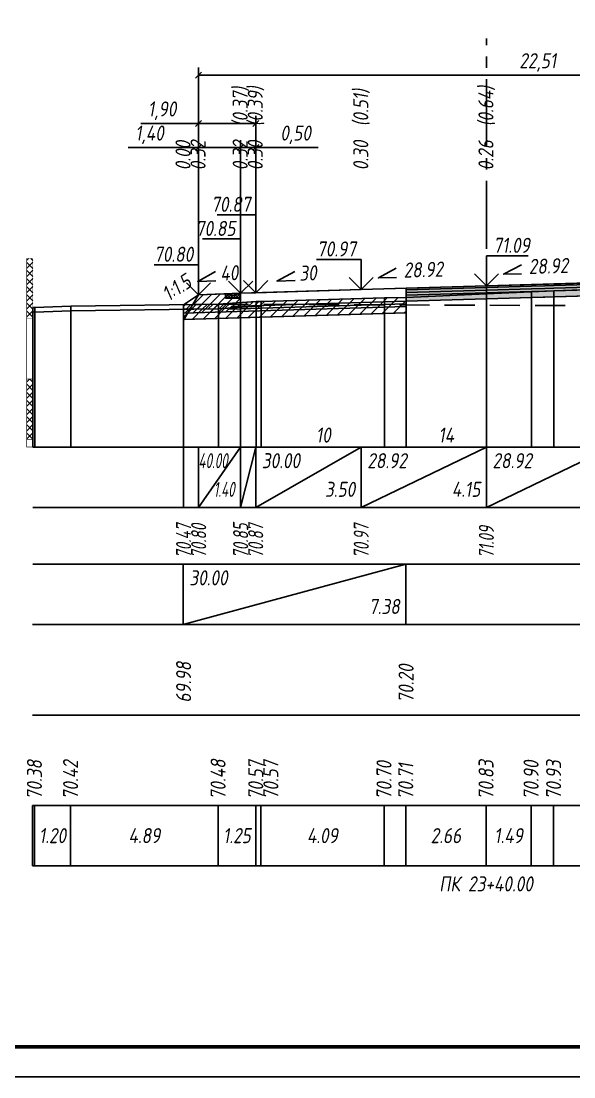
# Model space of a CAD drawing. Extents: x -717 to 1451, y -133302 to 233.
# Drawn here: x 78.1 to 169.7, y -36290.4 to -36115.4 of the extents above; entities that cross this region are included whole.
import ezdxf
from ezdxf.enums import TextEntityAlignment as Align

# ---------------------------------------------------------------- set-up
doc = ezdxf.new("R2010")
doc.units = 0
doc.linetypes.add('осевая2', pattern=[1.125, 0.75, -0.125, 0.125, -0.125])
doc.linetypes.add('штриховая', pattern=[0.75, 0.5, -0.25])
for name, color, linetype in [('Интерполированный поперечник', 2, 'Continuous'), ('Код_510', 7, 'Continuous'), ('Код_514', 1, 'Continuous'), ('Код_516', 1, 'Continuous'), ('Контур_0', 7, 'Continuous'), ('Контур_2521', 7, 'Continuous'), ('Контур_2564', 7, 'Continuous'), ('Контур_2660', 7, 'Continuous'), ('Контур_2665', 7, 'Continuous'), ('Контур_400', 7, 'Continuous'), ('Контур_508', 7, 'Continuous'), ('Контур_512', 7, 'Continuous'), ('Контур_513', 7, 'Continuous'), ('Контур_818', 7, 'Continuous'), ('Красный поперечник', 1, 'Continuous'), ('Линейка абсолютных высот', 7, 'Continuous'), ('Объём_2501', 7, 'Continuous'), ('Объём_2564', 7, 'Continuous'), ('Объём_2650', 7, 'Continuous'), ('Объём_2660', 7, 'Continuous'), ('Объём_2661', 7, 'Continuous'), ('Объём_2662', 7, 'Continuous'), ('Объём_2663', 7, 'Continuous'), ('Объём_2665', 7, 'Continuous'), ('Объём_2666', 7, 'Continuous'), ('Объём_2753', 7, 'Continuous'), ('Ось', 1, 'осевая2'), ('Откосы', 7, 'Continuous'), ('Отметки покрытия', 7, 'Continuous'), ('Подписи поперечников', 7, 'Continuous'), ('Рабочие отметки', 7, 'Continuous'), ('Рабочие отметки доп.', 7, 'Continuous'), ('Слои выравнивания', 7, 'Continuous'), ('Таблица', 7, 'Continuous'), ('Уклоны проезжей части', 7, 'Continuous'), ('Черный поперечник', 3, 'Continuous')]:
    doc.layers.add(name, color=color, linetype=linetype)
for name, color, linetype, true_color in [('Контур_2540', 2, 'Continuous', 0xffff00), ('Контур_2560', 2, 'Continuous', 0xffff00), ('Контур_2561', 7, 'Continuous', 0xff8040), ('Контур_2562', 3, 'Continuous', 0x00ff00), ('Контур_2563', 7, 'Continuous', 0xff8000), ('Контур_2570', 7, 'Continuous', 0x80ff00), ('Контур_2725', 7, 'Continuous', 0x323232), ('Контур_2736', 4, 'Continuous', 0x00ffff), ('Контур_2737', 4, 'Continuous', 0x00ffff), ('Контур_2738', 4, 'Continuous', 0x00ffff), ('Контур_2739', 4, 'Continuous', 0x00ffff), ('Контур_2741', 4, 'Continuous', 0x00ffff), ('Контур_2742', 4, 'Continuous', 0x00ffff), ('Контур_2743', 4, 'Continuous', 0x00ffff), ('Контур_2744', 7, 'Continuous', 0xa4ffff), ('Контур_2745', 7, 'Continuous', 0xa4ffff), ('Контур_2747', 4, 'Continuous', 0x00ffff), ('Контур_2748', 4, 'Continuous', 0x00ffff), ('Контур_2749', 4, 'Continuous', 0x00ffff), ('Контур_2750', 4, 'Continuous', 0x00ffff), ('Контур_2751', 4, 'Continuous', 0x00ffff), ('Контур_2752', 4, 'Continuous', 0x00ffff), ('Контур_2760', 7, 'Continuous', 0x323232), ('Контур_2761', 7, 'Continuous', 0x323232), ('Контур_2762', 7, 'Continuous', 0x323232), ('Контур_2763', 7, 'Continuous', 0x323232), ('Контур_402', 7, 'Continuous', 0xff6464), ('Контур_703', 4, 'Continuous', 0x00ffff), ('Контур_705', 4, 'Continuous', 0x00ffff), ('Контур_707', 4, 'Continuous', 0x00ffff), ('Контур_720', 131, 'Continuous', 0xaaffff), ('Объём_2500', 7, 'Continuous', 0xc0c0c0), ('Объём_2520', 7, 'Continuous', 0x80ffff), ('Объём_2540', 2, 'Continuous', 0xffff00), ('Объём_2560', 2, 'Continuous', 0xffff00), ('Объём_2561', 7, 'Continuous', 0xff8040), ('Объём_2562', 3, 'Continuous', 0x00ff00), ('Объём_2563', 7, 'Continuous', 0xff8000), ('Объём_2570', 7, 'Continuous', 0x80ff00), ('Объём_2600', 7, 'Continuous', 0x808000), ('Объём_2746', 2, 'Continuous', 0xffff00)]:
    doc.layers.add(name, color=color, linetype=linetype, true_color=true_color)
doc.styles.get("Standard").update_dxf_attribs({"font": 'txt', "height": 2.5})
doc.styles.add('М', font='romand.shx', dxfattribs={"width": 0.8, "oblique": 10, "height": 2.5})
doc.dimstyles.new('ISO-25', dxfattribs={"dimtxt": 2.5, "dimasz": 2.5, "dimexe": 1.25, "dimexo": 0.625, "dimtad": 1, "dimtxsty": 'Standard', "dimcen": 2.5, "dimadec": 0, "dimazin": 0, "dimtfac": 1, "dimtmove": 0, "dimatfit": 3, "dimfxl": 1, "dimarcsym": 0})
pattern_1 = [(45.0000013, (0, 0), (-0.67351924, 0.67351921), []), (135.0000003, (0, 0), (-0.673519222, -0.67351923), [])]

# ---------------------------------------------------------------- blocks, each defined once
blk = doc.blocks.new('_Oblique')
at = {"color": 0, "linetype": 'ByBlock', "lineweight": -2}
blk.add_line((-0.5, -0.5), (0.5, 0.5), dxfattribs=at)
blk = doc.blocks.new('*D842')
at = {"color": 0, "lineweight": -2, "transparency": 16777216}
for p, q in [((107.46, -36160.19), (107.46, -36135.08)), ((114.46, -36159.91), (114.46, -36135.08)), ((107.46, -36136.33), (95.81, -36136.33)), ((114.46, -36136.33), (107.46, -36136.33))]:
    blk.add_line(p, q, dxfattribs=at)
at = {"layer": 'Defpoints', "color": 0, "transparency": 16777216}
for p in [(114.46, -36136.33), (107.46, -36160.81), (114.46, -36160.53)]:
    blk.add_point(p, dxfattribs=at)
at = {"color": 0, "lineweight": -2, "transparency": 16777216, "rotation": 180}
blk.add_blockref('_Oblique', (107.46, -36136.33), dxfattribs=at)
at = {"color": 0, "lineweight": -2, "transparency": 16777216}
blk.add_blockref('_Oblique', (114.46, -36136.33), dxfattribs=at)
at = {"color": 0, "transparency": 16777216, "insert": (99.35, -36134.22), "char_height": 2.5, "width": 8.75, "attachment_point": 5, "style": 'М'}
blk.add_mtext('1,40', dxfattribs=at)
blk = doc.blocks.new('*D844')
at = {"color": 0, "lineweight": -2, "transparency": 16777216}
for p, q in [((114.46, -36159.91), (114.46, -36135.08)), ((116.96, -36159.83), (116.96, -36135.08)), ((114.46, -36136.33), (116.96, -36136.33)), ((116.96, -36136.33), (127.34, -36136.33))]:
    blk.add_line(p, q, dxfattribs=at)
at = {"layer": 'Defpoints', "color": 0, "transparency": 16777216}
for p in [(116.96, -36136.33), (114.46, -36160.53), (116.96, -36160.46)]:
    blk.add_point(p, dxfattribs=at)
at = {"color": 0, "lineweight": -2, "transparency": 16777216, "rotation": 180}
blk.add_blockref('_Oblique', (114.46, -36136.33), dxfattribs=at)
at = {"color": 0, "lineweight": -2, "transparency": 16777216}
blk.add_blockref('_Oblique', (116.96, -36136.33), dxfattribs=at)
at = {"color": 0, "transparency": 16777216, "insert": (123.58, -36134.22), "char_height": 2.5, "width": 9.1667, "attachment_point": 5, "style": 'М'}
blk.add_mtext('0,50', dxfattribs=at)
blk = doc.blocks.new('*D847')
at = {"color": 0, "lineweight": -2, "transparency": 16777216}
for p, q in [((107.46, -36160.19), (107.46, -36131.08)), ((116.96, -36159.83), (116.96, -36131.08)), ((107.46, -36132.33), (97.91, -36132.33)), ((116.96, -36132.33), (107.46, -36132.33))]:
    blk.add_line(p, q, dxfattribs=at)
at = {"layer": 'Defpoints', "color": 0, "transparency": 16777216}
for p in [(116.96, -36132.33), (107.46, -36160.81), (116.96, -36160.46)]:
    blk.add_point(p, dxfattribs=at)
at = {"color": 0, "lineweight": -2, "transparency": 16777216, "rotation": 180}
blk.add_blockref('_Oblique', (107.46, -36132.33), dxfattribs=at)
at = {"color": 0, "lineweight": -2, "transparency": 16777216}
blk.add_blockref('_Oblique', (116.96, -36132.33), dxfattribs=at)
at = {"color": 0, "transparency": 16777216, "insert": (101.45, -36130.22), "char_height": 2.5, "width": 8.75, "attachment_point": 5, "style": 'М'}
blk.add_mtext('1,90', dxfattribs=at)
blk = doc.blocks.new('*D848')
at = {"color": 0, "lineweight": -2, "transparency": 16777216}
for p, q in [((107.46, -36160.19), (107.46, -36123.08)), ((220.01, -36156.78), (220.01, -36123.08)), ((107.46, -36124.33), (220.01, -36124.33))]:
    blk.add_line(p, q, dxfattribs=at)
at = {"layer": 'Defpoints', "color": 0, "transparency": 16777216}
for p in [(220.01, -36124.33), (220.01, -36157.41), (107.46, -36160.81)]:
    blk.add_point(p, dxfattribs=at)
at = {"color": 0, "lineweight": -2, "transparency": 16777216, "rotation": 180}
blk.add_blockref('_Oblique', (107.46, -36124.33), dxfattribs=at)
at = {"color": 0, "lineweight": -2, "transparency": 16777216}
blk.add_blockref('_Oblique', (220.01, -36124.33), dxfattribs=at)
at = {"color": 0, "transparency": 16777216, "insert": (163.73, -36122.22), "char_height": 2.5, "width": 11.6667, "attachment_point": 5, "style": 'М'}
blk.add_mtext('22,51', dxfattribs=at)

msp = doc.modelspace()

# ---------------------------------------------------------------- hatches: boundary and pattern name
h = msp.add_hatch()
h.set_pattern_fill('ANSI37', color=256, scale=0.1)
h.set_pattern_definition([(45, (113.20963, -36160.79194), (-0.22451, 0.22451), []), (135, (113.20963, -36160.79194), (-0.22451, -0.22451), [])])
h.paths.add_polyline_path([(111.96, -36160.568), (111.96, -36161.295), (114.46, -36161.295), (114.46, -36160.467), (113.202, -36160.792)])
at = {"layer": 'Линейка абсолютных высот'}
h = msp.add_hatch(dxfattribs=at)
h.set_pattern_fill('ANSI37', scale=0.3, style=0)
h.set_pattern_definition(pattern_1)
h.paths.add_polyline_path([(80, -36164.726), (80, -36154.726), (79, -36154.726), (79, -36164.726)])
h = msp.add_hatch(dxfattribs=at)
h.set_pattern_fill('ANSI37', scale=0.3, style=0)
h.set_pattern_definition(pattern_1)
h.paths.add_polyline_path([(80, -36184.726), (80, -36174.726), (79, -36174.726), (79, -36184.726)])
at = {"layer": 'Объём_2563'}
h = msp.add_hatch(dxfattribs=at)
h.set_pattern_fill('ANSI31', color=256, scale=0.3)
h.paths.add_polyline_path([(107.46, -36160.748), (111.96, -36160.568), (111.96, -36161.295), (114.46, -36161.295), (114.46, -36162.618), (112.96, -36162.663), (112.032, -36163.591), (105, -36163.802), (105, -36162.388)])
at = {"layer": 'Объём_2570'}
h = msp.add_hatch(dxfattribs=at)
h.set_pattern_fill('ANSI31', color=256, scale=0.2)
h.paths.add_polyline_path([(117.856, -36162.61), (117.025, -36162.618), (110.779, -36163.061), (105, -36163.138), (105, -36162.388), (110.779, -36162.311), (117.025, -36161.868), (117.856, -36161.86)])
at = {"layer": 'Объём_2600'}
h = msp.add_hatch(dxfattribs=at)
h.set_pattern_fill('ANSI31', color=6, scale=0.4)
h.paths.add_polyline_path([(138.29, -36161.237), (141.894, -36161.169), (141.894, -36163.717), (105, -36164.824), (105, -36163.138), (110.779, -36163.061), (117.025, -36162.618), (117.856, -36162.61), (117.856, -36161.86)])
at = {"layer": 'Слои выравнивания'}
for color, points in [(2, [(155.21, -36159.268), (162.677, -36159.052), (164.885, -36158.988), (166.412, -36158.944), (175.96, -36158.668), (187.667, -36158.317), (191.412, -36158.204), (191.412, -36158.454), (187.667, -36158.567), (175.96, -36158.918), (166.412, -36159.194), (164.885, -36159.238), (162.677, -36159.302), (155.21, -36159.518)]), (2, [(141.894, -36159.653), (155.21, -36159.268), (155.21, -36159.518), (141.894, -36159.903)]), (3, [(141.894, -36159.903), (155.21, -36159.518), (155.21, -36159.968), (141.894, -36160.353)]), (4, [(141.894, -36160.353), (155.21, -36159.968), (155.21, -36160.418), (141.894, -36160.803)]), (3, [(155.21, -36159.518), (162.677, -36159.302), (164.885, -36159.238), (166.412, -36159.194), (175.96, -36158.918), (187.667, -36158.567), (191.412, -36158.454), (191.412, -36158.904), (187.667, -36159.017), (175.96, -36159.368), (166.412, -36159.644), (164.885, -36159.688), (162.677, -36159.752), (155.21, -36159.968)]), (4, [(155.21, -36159.968), (162.677, -36159.752), (164.885, -36159.688), (166.412, -36159.644), (175.96, -36159.368), (187.667, -36159.017), (191.412, -36158.904), (191.412, -36159.354), (187.667, -36159.467), (175.96, -36159.818), (166.412, -36160.094), (164.885, -36160.138), (162.677, -36160.202), (155.21, -36160.418)]), (5, [(155.21, -36160.418), (162.677, -36160.202), (164.885, -36160.138), (166.412, -36160.094), (175.96, -36159.818), (187.667, -36159.467), (191.412, -36159.354), (191.412, -36160.354), (187.667, -36160.467), (175.96, -36160.818), (166.412, -36161.094), (164.885, -36161.138), (162.677, -36161.202), (155.21, -36161.418)]), (5, [(141.894, -36160.803), (155.21, -36160.418), (155.21, -36161.418), (141.894, -36161.803)])]:
    msp.add_hatch(color=color, dxfattribs=at).paths.add_polyline_path(points)

# ---------------------------------------------------------------- linework, layer by layer
at = {"flags": 128}
msp.add_lwpolyline([(-30.054, -36290.421), (389.946, -36290.421), (389.946, -35993.421), (-30.054, -35993.421)], close=True, dxfattribs=at)
at = {"const_width": 0.6, "flags": 128}
msp.add_lwpolyline([(-10.054, -36285.421), (384.946, -36285.421), (384.946, -35998.421), (-10.054, -35998.421)], close=True, dxfattribs=at)
msp.add_lwpolyline([(111.96, -36160.568), (111.96, -36161.295), (114.46, -36161.295), (114.46, -36160.467), (113.202, -36160.792), (111.96, -36160.568)])
at = {"layer": 'Интерполированный поперечник', "linetype": 'штриховая', "ltscale": 10, "flags": 128}
msp.add_lwpolyline([(110.779, -36162.311), (218.372, -36162.706)], dxfattribs=at)
at = {"layer": 'Код_510'}
for p, q in [((79.946, -36255.421), (79.946, -36245.421)), ((80.272, -36255.421), (80.272, -36245.421)), ((86.263, -36255.421), (86.263, -36245.421)), ((110.724, -36255.421), (110.724, -36245.421)), ((116.97, -36255.421), (116.97, -36245.421)), ((117.802, -36255.421), (117.802, -36245.421)), ((138.236, -36255.421), (138.236, -36245.421)), ((141.839, -36255.421), (141.839, -36245.421)), ((155.155, -36255.421), (155.155, -36245.421)), ((162.622, -36255.421), (162.622, -36245.421)), ((166.358, -36255.421), (166.358, -36245.421))]:
    msp.add_line(p, q, dxfattribs=at)
at = {"layer": 'Код_514'}
for p, q in [((105, -36196), (105, -36186)), ((107.46, -36196), (107.46, -36186)), ((107.46, -36196), (114.46, -36186)), ((114.46, -36196), (114.46, -36186)), ((114.46, -36196), (116.96, -36186)), ((116.96, -36196), (116.96, -36186)), ((116.96, -36196), (134.46, -36186)), ((134.46, -36196), (134.46, -36186)), ((134.46, -36196), (155.21, -36186)), ((155.21, -36196), (155.21, -36186)), ((155.21, -36196), (175.96, -36186))]:
    msp.add_line(p, q, dxfattribs=at)
at = {"layer": 'Код_516'}
for p, q in [((104.946, -36215.421), (104.946, -36205.421)), ((104.946, -36215.421), (141.839, -36205.421)), ((141.839, -36215.421), (141.839, -36205.421))]:
    msp.add_line(p, q, dxfattribs=at)
at = {"layer": 'Контур_0', "flags": 128}
for points in [[(114.46, -36160.468), (134.46, -36159.868), (141.894, -36159.653), (141.894, -36161.803), (134.46, -36162.018), (114.46, -36162.618), (114.46, -36160.468), (114.46, -36160.468)], [(107.46, -36160.748), (105, -36162.388), (105, -36162.388), (105, -36162.388), (105, -36162.388), (105, -36162.388), (105, -36162.388), (105, -36162.388), (105, -36162.388), (105, -36162.388), (105, -36162.388), (105, -36162.388), (105, -36162.388), (105, -36162.388), (105, -36162.388), (105, -36165.067)], [(107.46, -36160.748), (105, -36162.388), (105, -36162.388), (105, -36162.388), (105, -36162.388), (105, -36162.388), (105, -36162.388), (105, -36162.388), (105, -36162.388), (105, -36162.388), (105, -36162.388), (105, -36162.388), (105, -36162.388), (105, -36162.388), (105, -36162.388), (105, -36165.067), (105, -36165.067), (105, -36162.388), (105, -36162.388), (105, -36162.388), (105, -36162.388), (105, -36162.388), (105, -36162.388), (105, -36162.388), (105, -36162.388), (105, -36162.388), (105, -36162.388), (105, -36162.388), (105, -36162.388), (105, -36162.388)], [(112.96, -36162.663), (134.46, -36162.018), (141.894, -36161.803), (141.894, -36162.703), (134.46, -36162.918), (112.032, -36163.591), (112.96, -36162.663), (112.96, -36162.663)], [(105, -36163.802), (112.032, -36163.591), (112.96, -36162.663), (114.46, -36162.618)]]:
    msp.add_lwpolyline(points, dxfattribs=at)
at = {"layer": 'Контур_2521', "color": 250, "flags": 128}
msp.add_lwpolyline([(112.496, -36163.127), (134.46, -36162.468), (141.894, -36162.253)], dxfattribs=at)
at = {"layer": 'Контур_2540', "flags": 128}
msp.add_lwpolyline([(112.032, -36163.591), (134.46, -36162.918), (141.894, -36162.703), (141.894, -36163.717), (105, -36164.824), (105, -36163.802), (112.032, -36163.591), (112.032, -36163.591)], dxfattribs=at)
at = {"layer": 'Контур_2560', "flags": 128}
msp.add_lwpolyline([(107.46, -36160.748), (107.46, -36160.748), (107.46, -36160.748), (114.46, -36160.468)], dxfattribs=at)
at = {"layer": 'Контур_2561', "flags": 128}
msp.add_lwpolyline([(114.46, -36160.468), (114.46, -36160.468), (107.46, -36160.748), (107.46, -36160.748), (114.46, -36160.468)], dxfattribs=at)
at = {"layer": 'Контур_2562', "flags": 128}
msp.add_lwpolyline([(107.46, -36160.748), (107.46, -36160.748), (107.46, -36160.748), (107.46, -36160.748), (107.46, -36160.748)], dxfattribs=at)
at = {"layer": 'Контур_2563', "flags": 128}
msp.add_lwpolyline([(107.46, -36160.748), (114.46, -36160.468), (114.46, -36162.618), (112.96, -36162.663), (112.032, -36163.591), (105, -36163.802), (105, -36162.388), (107.46, -36160.748), (107.46, -36160.748)], dxfattribs=at)
at = {"layer": 'Контур_2564', "flags": 128}
msp.add_lwpolyline([(107.46, -36160.748), (114.46, -36160.468)], dxfattribs=at)
at = {"layer": 'Контур_2570', "flags": 128}
msp.add_lwpolyline([(80, -36163.591), (80.326, -36163.596), (86.317, -36163.384), (110.779, -36163.061), (110.779, -36163.061), (117.025, -36162.618), (117.856, -36162.61), (117.856, -36161.86), (138.29, -36161.237), (141.894, -36161.169), (155.21, -36160.57), (162.677, -36160.235), (166.412, -36160.071), (187.667, -36159.336)], dxfattribs=at)
at = {"layer": 'Контур_2660', "flags": 128}
msp.add_lwpolyline([(105, -36164.824), (141.894, -36163.717)], dxfattribs=at)
at = {"layer": 'Контур_2665', "flags": 128}
msp.add_lwpolyline([(107.46, -36160.748), (107.46, -36160.748)], dxfattribs=at)
at = {"layer": 'Контур_2725', "flags": 128}
msp.add_lwpolyline([(141.894, -36161.803), (155.21, -36161.418), (162.677, -36161.202), (164.885, -36161.138), (166.412, -36161.094), (175.96, -36160.818), (187.667, -36160.467), (191.412, -36160.354)], dxfattribs=at)
at = {"layer": 'Контур_2736', "flags": 128}
msp.add_lwpolyline([(107.46, -36160.748), (105, -36162.388)], dxfattribs=at)
at = {"layer": 'Контур_2737', "flags": 128}
msp.add_lwpolyline([(105, -36162.388), (105, -36162.388)], dxfattribs=at)
at = {"layer": 'Контур_2738', "flags": 128}
msp.add_lwpolyline([(105, -36162.388), (105, -36162.388)], dxfattribs=at)
at = {"layer": 'Контур_2739', "flags": 128}
msp.add_lwpolyline([(105, -36162.388), (105, -36162.388)], dxfattribs=at)
at = {"layer": 'Контур_2741', "flags": 128}
msp.add_lwpolyline([(105, -36162.388), (105, -36162.388)], dxfattribs=at)
at = {"layer": 'Контур_2742', "flags": 128}
msp.add_lwpolyline([(105, -36162.388), (105, -36162.388)], dxfattribs=at)
at = {"layer": 'Контур_2743', "flags": 128}
msp.add_lwpolyline([(105, -36162.388), (105, -36162.388)], dxfattribs=at)
at = {"layer": 'Контур_2744', "flags": 128}
msp.add_lwpolyline([(105, -36162.388), (105, -36162.388)], dxfattribs=at)
msp.add_lwpolyline([(105, -36162.388), (105, -36162.388)], dxfattribs=at)
msp.add_lwpolyline([(105, -36162.388), (105, -36162.388)], dxfattribs=at)
msp.add_lwpolyline([(105, -36162.388), (105, -36162.388)], dxfattribs=at)
msp.add_lwpolyline([(105, -36162.388), (105, -36162.388)], dxfattribs=at)
msp.add_lwpolyline([(105, -36162.388), (105, -36162.388)], dxfattribs=at)
at = {"layer": 'Контур_2745', "flags": 128}
msp.add_lwpolyline([(105, -36162.388), (105, -36162.388)], dxfattribs=at)
msp.add_lwpolyline([(105, -36162.388), (105, -36162.388)], dxfattribs=at)
msp.add_lwpolyline([(105, -36162.388), (105, -36162.388)], dxfattribs=at)
msp.add_lwpolyline([(105, -36162.388), (105, -36162.388)], dxfattribs=at)
msp.add_lwpolyline([(105, -36162.388), (105, -36162.388)], dxfattribs=at)
msp.add_lwpolyline([(105, -36162.388), (105, -36162.388)], dxfattribs=at)
at = {"layer": 'Контур_2747', "flags": 128}
msp.add_lwpolyline([(105, -36162.388), (105, -36162.388)], dxfattribs=at)
at = {"layer": 'Контур_2748', "flags": 128}
msp.add_lwpolyline([(105, -36162.388), (105, -36162.388)], dxfattribs=at)
at = {"layer": 'Контур_2749', "flags": 128}
msp.add_lwpolyline([(105, -36162.388), (105, -36162.388)], dxfattribs=at)
at = {"layer": 'Контур_2750', "flags": 128}
msp.add_lwpolyline([(105, -36162.388), (105, -36162.388)], dxfattribs=at)
at = {"layer": 'Контур_2751', "flags": 128}
msp.add_lwpolyline([(105, -36162.388), (105, -36162.388)], dxfattribs=at)
at = {"layer": 'Контур_2752', "flags": 128}
msp.add_lwpolyline([(105, -36162.388), (105, -36162.388)], dxfattribs=at)
at = {"layer": 'Контур_2760', "flags": 128}
msp.add_lwpolyline([(141.894, -36159.653), (155.21, -36159.268), (162.677, -36159.052), (164.885, -36158.988), (166.412, -36158.944), (175.96, -36158.668), (187.667, -36158.317), (191.412, -36158.204)], dxfattribs=at)
at = {"layer": 'Контур_2761', "flags": 128}
msp.add_lwpolyline([(141.894, -36159.903), (155.21, -36159.518), (162.677, -36159.302), (164.885, -36159.238), (166.412, -36159.194), (175.96, -36158.918), (187.667, -36158.567), (191.412, -36158.454)], dxfattribs=at)
at = {"layer": 'Контур_2762', "flags": 128}
msp.add_lwpolyline([(141.894, -36160.353), (155.21, -36159.968), (162.677, -36159.752), (164.885, -36159.688), (166.412, -36159.644), (175.96, -36159.368), (187.667, -36159.017), (191.412, -36158.904)], dxfattribs=at)
at = {"layer": 'Контур_2763', "flags": 128}
msp.add_lwpolyline([(141.894, -36160.803), (155.21, -36160.418), (162.677, -36160.202), (164.885, -36160.138), (166.412, -36160.094), (175.96, -36159.818), (187.667, -36159.467), (191.412, -36159.354)], dxfattribs=at)
at = {"layer": 'Контур_400', "flags": 128}
for points in [[(155.21, -36159.268), (175.96, -36158.668), (193.46, -36158.143), (193.46, -36158.143), (193.46, -36158.143), (193.46, -36158.143), (210.573, -36157.629), (210.573, -36157.629), (213.073, -36157.554)], [(114.46, -36160.468), (116.96, -36160.393), (116.96, -36160.393), (116.96, -36160.393), (116.96, -36160.393), (116.96, -36160.393), (116.96, -36160.393), (134.46, -36159.868), (155.21, -36159.268)]]:
    msp.add_lwpolyline(points, dxfattribs=at)
at = {"layer": 'Контур_402', "flags": 128}
msp.add_lwpolyline([(105, -36164.824), (141.894, -36163.717), (141.894, -36161.803), (155.21, -36161.418), (175.96, -36160.818), (191.412, -36160.354), (191.412, -36164.404), (232.441, -36165.635)], dxfattribs=at)
at = {"layer": 'Контур_508', "flags": 128}
msp.add_lwpolyline([(105, -36164.824), (141.894, -36163.717), (141.894, -36161.803), (155.21, -36161.418), (175.96, -36160.818), (191.412, -36160.354), (191.412, -36164.404), (232.441, -36165.635), (232.989, -36166), (234.989, -36166), (239.179, -36163.207)], dxfattribs=at)
at = {"layer": 'Контур_512', "flags": 128}
msp.add_lwpolyline([(105, -36164.824), (141.894, -36163.717)], dxfattribs=at)
at = {"layer": 'Контур_513', "flags": 128}
msp.add_lwpolyline([(105, -36164.824), (141.894, -36163.717), (141.894, -36161.803), (155.21, -36161.418), (175.96, -36160.818), (191.412, -36160.354), (191.412, -36164.404), (232.441, -36165.635), (232.989, -36166), (234.989, -36166), (239.179, -36163.207)], dxfattribs=at)
at = {"layer": 'Контур_703', "flags": 128}
for points in [[(107.46, -36160.748), (105, -36162.388)], [(105, -36162.388), (105, -36165.067)]]:
    msp.add_lwpolyline(points, dxfattribs=at)
at = {"layer": 'Контур_705', "flags": 128}
msp.add_lwpolyline([(105, -36162.388), (105, -36162.388)], dxfattribs=at)
at = {"layer": 'Контур_707', "flags": 128}
msp.add_lwpolyline([(105, -36165.067), (105, -36162.388)], dxfattribs=at)
at = {"layer": 'Контур_720', "flags": 128}
msp.add_lwpolyline([(105, -36165.067), (105, -36165.067)], dxfattribs=at)
at = {"layer": 'Контур_818', "flags": 128}
msp.add_lwpolyline([(105, -36163.138), (110.779, -36163.061), (110.779, -36163.061), (117.025, -36162.618), (117.856, -36162.61), (117.856, -36161.86), (138.29, -36161.237), (141.894, -36161.169), (155.21, -36160.57), (162.677, -36160.235), (166.412, -36160.071), (187.667, -36159.336), (191.412, -36159.204), (206.583, -36159.78), (209.627, -36159.904), (209.627, -36160.654), (210.853, -36161.082), (218.372, -36163.456), (218.372, -36163.456), (223.143, -36163.403), (239.179, -36163.957)], dxfattribs=at)
at = {"layer": 'Красный поперечник'}
for p, q in [((116.96, -36160.393), (134.46, -36159.868)), ((134.46, -36159.868), (155.21, -36159.268)), ((155.21, -36159.268), (175.96, -36158.668)), ((105, -36162.388), (107.46, -36160.748)), ((107.46, -36160.748), (114.46, -36160.468)), ((114.46, -36160.468), (116.96, -36160.393)), ((105, -36164.824), (105, -36186)), ((141.894, -36163.717), (141.894, -36186))]:
    msp.add_line(p, q, dxfattribs=at)
at = {"layer": 'Линейка абсолютных высот', "color": 7, "const_width": 0.1, "flags": 128}
for points in [[(80, -36164.726), (80, -36154.726), (79, -36154.726), (79, -36164.726), (80, -36164.726)], [(80, -36174.726), (80, -36164.726), (79, -36164.726), (79, -36174.726), (80, -36174.726)], [(80, -36184.726), (80, -36174.726), (79, -36174.726), (79, -36184.726), (80, -36184.726)], [(80, -36186), (80, -36184.726), (79, -36184.726), (79, -36186), (80, -36186)]]:
    msp.add_lwpolyline(points, dxfattribs=at)
at = {"layer": 'Объём_2500', "flags": 128}
msp.add_lwpolyline([(114.46, -36160.468), (134.46, -36159.868), (141.894, -36159.653), (141.894, -36161.803), (134.46, -36162.018), (114.46, -36162.618), (114.46, -36160.468), (114.46, -36160.468)], dxfattribs=at)
at = {"layer": 'Объём_2501', "flags": 128}
for points in [[(155.21, -36159.268), (175.96, -36158.668), (193.46, -36158.143), (193.46, -36158.143), (193.46, -36158.143), (193.46, -36158.143), (210.573, -36157.629), (210.573, -36157.629), (213.073, -36157.554)], [(114.46, -36160.468), (116.96, -36160.393), (116.96, -36160.393), (116.96, -36160.393), (116.96, -36160.393), (116.96, -36160.393), (116.96, -36160.393), (134.46, -36159.868), (155.21, -36159.268)]]:
    msp.add_lwpolyline(points, dxfattribs=at)
at = {"layer": 'Объём_2520', "color": 250, "flags": 128}
msp.add_lwpolyline([(112.96, -36162.663), (134.46, -36162.018), (141.894, -36161.803), (141.894, -36162.703), (134.46, -36162.918), (112.032, -36163.591), (112.96, -36162.663), (112.96, -36162.663)], dxfattribs=at)
at = {"layer": 'Объём_2540', "flags": 128}
msp.add_lwpolyline([(112.032, -36163.591), (134.46, -36162.918), (141.894, -36162.703), (141.894, -36163.717), (105, -36164.824), (105, -36163.802), (112.032, -36163.591), (112.032, -36163.591)], dxfattribs=at)
at = {"layer": 'Объём_2560', "flags": 128}
msp.add_lwpolyline([(107.46, -36160.748), (107.46, -36160.748), (107.46, -36160.748), (114.46, -36160.468)], dxfattribs=at)
at = {"layer": 'Объём_2561', "flags": 128}
msp.add_lwpolyline([(114.46, -36160.468), (114.46, -36160.468), (107.46, -36160.748), (107.46, -36160.748), (114.46, -36160.468)], dxfattribs=at)
at = {"layer": 'Объём_2562', "flags": 128}
msp.add_lwpolyline([(107.46, -36160.748), (107.46, -36160.748), (107.46, -36160.748), (107.46, -36160.748), (107.46, -36160.748)], dxfattribs=at)
at = {"layer": 'Объём_2563', "color": 250, "flags": 128}
msp.add_lwpolyline([(107.46, -36160.748), (111.96, -36160.568), (111.96, -36161.295), (114.46, -36161.295), (114.46, -36162.618), (112.96, -36162.663), (112.032, -36163.591), (105, -36163.802), (105, -36162.388), (107.46, -36160.748), (107.46, -36160.748)], dxfattribs=at)
at = {"layer": 'Объём_2564', "flags": 128}
msp.add_lwpolyline([(107.46, -36160.748), (114.46, -36160.468)], dxfattribs=at)
at = {"layer": 'Объём_2570', "flags": 128}
msp.add_lwpolyline([(117.856, -36162.61), (117.025, -36162.618), (110.779, -36163.061), (105, -36163.138), (105, -36162.388), (110.779, -36162.311), (117.025, -36161.868), (117.856, -36161.86), (117.856, -36162.61), (117.856, -36162.61)], dxfattribs=at)
at = {"layer": 'Объём_2650', "color": 6, "flags": 128}
msp.add_lwpolyline([(138.29, -36161.237), (141.894, -36161.169), (141.894, -36163.717), (105, -36164.824), (105, -36163.138), (110.779, -36163.061), (117.025, -36162.618), (117.856, -36162.61), (117.856, -36161.86), (138.29, -36161.237), (138.29, -36161.237)], dxfattribs=at)
at = {"layer": 'Объём_2660', "flags": 128}
msp.add_lwpolyline([(105, -36164.824), (141.894, -36163.717)], dxfattribs=at)
at = {"layer": 'Объём_2661', "flags": 128}
msp.add_lwpolyline([(107.46, -36160.748), (105, -36162.388), (105, -36164.939)], dxfattribs=at)
at = {"layer": 'Объём_2662', "flags": 128}
msp.add_lwpolyline([(105, -36164.939), (105, -36162.388)], dxfattribs=at)
at = {"layer": 'Объём_2663', "flags": 128}
msp.add_lwpolyline([(105, -36164.939), (105, -36165.067), (105, -36164.939)], dxfattribs=at)
at = {"layer": 'Объём_2665', "flags": 128}
msp.add_lwpolyline([(107.46, -36160.748), (107.46, -36160.748)], dxfattribs=at)
at = {"layer": 'Объём_2666', "flags": 128}
msp.add_lwpolyline([(107.46, -36160.748), (105, -36164.939)], dxfattribs=at)
at = {"layer": 'Объём_2746', "flags": 128}
msp.add_lwpolyline([(141.894, -36163.717), (105, -36164.824), (105, -36163.138), (110.779, -36163.061), (117.025, -36162.618), (117.856, -36162.61), (117.856, -36161.86), (138.29, -36161.237), (141.894, -36161.169), (141.894, -36163.717), (141.894, -36163.717)], dxfattribs=at)
at = {"layer": 'Объём_2753', "flags": 128}
msp.add_lwpolyline([(141.894, -36159.653), (141.894, -36159.653)], dxfattribs=at)
at = {"layer": 'Ось', "ltscale": 15}
msp.add_line((155.21, -36169.971), (155.21, -36118.239), dxfattribs=at)
at = {"layer": 'Откосы', "color": 1, "flags": 128}
for points in [[(140.297, -36157.853), (137.298, -36157.939), (140.253, -36156.353)], [(161.047, -36157.253), (158.048, -36157.339), (161.003, -36155.753)], [(110.346, -36158.402), (107.348, -36158.521), (110.286, -36156.903)], [(123.474, -36158.387), (120.476, -36158.477), (123.429, -36156.888)]]:
    msp.add_lwpolyline(points, dxfattribs=at)
at = {"layer": 'Отметки покрытия', "color": 1}
for p, q in [((116.96, -36147.468), (110.56, -36147.468)), ((116.96, -36160.393), (116.96, -36147.468)), ((114.46, -36151.468), (108.11, -36151.468)), ((114.46, -36160.468), (114.46, -36151.468)), ((155.21, -36159.268), (155.21, -36154.268)), ((155.21, -36154.268), (162.11, -36154.268)), ((107.46, -36155.748), (100.11, -36155.748)), ((107.46, -36160.748), (107.46, -36155.748)), ((134.46, -36154.868), (127.06, -36154.868)), ((134.46, -36159.868), (134.46, -36154.868)), ((134.46, -36159.868), (132.46, -36157.868)), ((134.46, -36159.868), (136.46, -36157.868)), ((155.21, -36159.268), (153.21, -36157.268)), ((155.21, -36159.268), (157.21, -36157.268)), ((107.46, -36160.748), (105.46, -36158.748)), ((107.46, -36160.748), (109.46, -36158.748)), ((114.46, -36160.468), (112.46, -36158.468)), ((114.46, -36160.468), (116.46, -36158.468)), ((116.96, -36160.393), (114.96, -36158.393)), ((116.96, -36160.393), (118.96, -36158.393))]:
    msp.add_line(p, q, dxfattribs=at)
at = {"layer": 'Слои выравнивания'}
for p, q in [((141.894, -36159.653), (141.894, -36186)), ((155.21, -36159.268), (155.21, -36186)), ((114.46, -36160.468), (114.46, -36186))]:
    msp.add_line(p, q, dxfattribs=at)
at = {"layer": 'Слои выравнивания', "color": 2, "flags": 128}
for points in [[(155.21, -36159.268), (162.677, -36159.052), (164.885, -36158.988), (166.412, -36158.944), (175.96, -36158.668), (187.667, -36158.317), (191.412, -36158.204), (191.412, -36158.454), (187.667, -36158.567), (175.96, -36158.918), (166.412, -36159.194), (164.885, -36159.238), (162.677, -36159.302), (155.21, -36159.518)], [(141.894, -36159.653), (155.21, -36159.268), (155.21, -36159.518), (141.894, -36159.903)]]:
    msp.add_lwpolyline(points, close=True, dxfattribs=at)
at = {"layer": 'Слои выравнивания', "color": 3, "flags": 128}
for points in [[(141.894, -36159.903), (155.21, -36159.518), (155.21, -36159.968), (141.894, -36160.353)], [(155.21, -36159.518), (162.677, -36159.302), (164.885, -36159.238), (166.412, -36159.194), (175.96, -36158.918), (187.667, -36158.567), (191.412, -36158.454), (191.412, -36158.904), (187.667, -36159.017), (175.96, -36159.368), (166.412, -36159.644), (164.885, -36159.688), (162.677, -36159.752), (155.21, -36159.968)]]:
    msp.add_lwpolyline(points, close=True, dxfattribs=at)
at = {"layer": 'Слои выравнивания', "color": 4, "flags": 128}
for points in [[(141.894, -36160.353), (155.21, -36159.968), (155.21, -36160.418), (141.894, -36160.803)], [(155.21, -36159.968), (162.677, -36159.752), (164.885, -36159.688), (166.412, -36159.644), (175.96, -36159.368), (187.667, -36159.017), (191.412, -36158.904), (191.412, -36159.354), (187.667, -36159.467), (175.96, -36159.818), (166.412, -36160.094), (164.885, -36160.138), (162.677, -36160.202), (155.21, -36160.418)]]:
    msp.add_lwpolyline(points, close=True, dxfattribs=at)
at = {"layer": 'Слои выравнивания', "color": 5, "flags": 128}
for points in [[(155.21, -36160.418), (162.677, -36160.202), (164.885, -36160.138), (166.412, -36160.094), (175.96, -36159.818), (187.667, -36159.467), (191.412, -36159.354), (191.412, -36160.354), (187.667, -36160.467), (175.96, -36160.818), (166.412, -36161.094), (164.885, -36161.138), (162.677, -36161.202), (155.21, -36161.418)], [(141.894, -36160.803), (155.21, -36160.418), (155.21, -36161.418), (141.894, -36161.803)]]:
    msp.add_lwpolyline(points, close=True, dxfattribs=at)
at = {"layer": 'Таблица'}
for p, q in [((80, -36186), (264.179, -36186)), ((80, -36196), (264.179, -36196)), ((80, -36205.421), (264.179, -36205.421)), ((79.946, -36215.421), (264.125, -36215.421)), ((79.946, -36230.421), (264.125, -36230.421)), ((79.946, -36245.421), (264.125, -36245.421)), ((79.946, -36255.421), (264.125, -36255.421))]:
    msp.add_line(p, q, dxfattribs=at)
at = {"layer": 'Черный поперечник', "color": 7}
for p, q in [((166.412, -36160.071), (166.412, -36186)), ((138.29, -36161.237), (138.29, -36186)), ((141.894, -36161.169), (141.894, -36186)), ((155.21, -36160.57), (155.21, -36186)), ((162.677, -36160.235), (162.677, -36186)), ((80, -36162.841), (80, -36186)), ((80.326, -36162.846), (80.326, -36186)), ((86.317, -36162.634), (86.317, -36186)), ((110.779, -36162.311), (110.779, -36186)), ((117.025, -36161.868), (117.025, -36186)), ((117.856, -36161.86), (117.856, -36186))]:
    msp.add_line(p, q, dxfattribs=at)
at = {"layer": 'Черный поперечник', "flags": 128}
msp.add_lwpolyline([(80, -36162.841), (80.326, -36162.846), (86.317, -36162.634), (110.779, -36162.311), (117.025, -36161.868), (117.856, -36161.86), (138.29, -36161.237), (141.894, -36161.169), (155.21, -36160.57), (162.677, -36160.235), (166.412, -36160.071), (187.667, -36159.336), (191.412, -36159.204), (206.583, -36159.78), (209.627, -36159.904), (210.853, -36160.332), (218.372, -36162.706), (223.143, -36162.653), (248.862, -36163.541), (254.379, -36163.762), (264.179, -36163.676)], dxfattribs=at)

# ---------------------------------------------------------------- texts
at = {"layer": 'Код_510', "style": 'М', "oblique": 10, "width": 0.8}
for s, p in [('70.38', (80.272, -36244.421)), ('70.42', (86.263, -36244.421)), ('70.48', (110.724, -36244.421)), ('70.57', (116.97, -36244.421)), ('70.57', (119.47, -36244.421)), ('70.70', (138.236, -36244.421)), ('70.71', (141.839, -36244.421)), ('70.83', (155.155, -36244.421)), ('70.90', (162.622, -36244.421)), ('70.93', (166.358, -36244.421))]:
    msp.add_text(s, height=2.5, rotation=90, dxfattribs=at).set_placement(p, align=Align.MIDDLE_LEFT)
for s, p in [('1.20', (83.267, -36250.421)), ('4.89', (98.494, -36250.421)), ('1.25', (113.847, -36250.421)), ('4.09', (128.019, -36250.421)), ('2.66', (148.497, -36250.421)), ('1.49', (158.889, -36250.421))]:
    msp.add_text(s, height=2.5, dxfattribs=at).set_placement(p, align=Align.MIDDLE_CENTER)
at = {"layer": 'Код_514', "style": 'М', "oblique": 10}
for s, width, p in [('40.00', 0.6, (107.456, -36187)), ('30.00', 0.8, (117.96, -36187)), ('28.92', 0.8, (135.46, -36187)), ('28.92', 0.8, (156.21, -36187))]:
    msp.add_text(s, height=2.5, dxfattribs=dict(at, width=width)).set_placement(p, align=Align.TOP_LEFT)
for s, width, p in [('1.40', 0.6, (113.46, -36195)), ('3.50', 0.8, (133.46, -36195)), ('4.15', 0.8, (154.21, -36195))]:
    msp.add_text(s, height=2.5, dxfattribs=dict(at, width=width)).set_placement(p, align=Align.BOTTOM_RIGHT)
at = {"layer": 'Код_514', "style": 'М', "oblique": 10, "width": 0.7}
for s, p in [('70.47', (105, -36204.382)), ('70.80', (107.5, -36204.382)), ('70.85', (114.46, -36204.382)), ('70.87', (116.96, -36204.382)), ('70.97', (134.46, -36204.382)), ('71.09', (155.21, -36204.382))]:
    msp.add_text(s, height=2.5, rotation=90, dxfattribs=at).set_placement(p, align=Align.MIDDLE_LEFT)
at = {"layer": 'Код_516', "style": 'М', "oblique": 10, "width": 0.8}
msp.add_text('30.00', height=2.5, dxfattribs=at).set_placement((105.946, -36206.421), align=Align.TOP_LEFT)
msp.add_text('7.38', height=2.5, dxfattribs=at).set_placement((140.839, -36214.421), align=Align.BOTTOM_RIGHT)
for s, p in [('69.98', (105, -36228.371)), ('70.20', (141.894, -36228.371))]:
    msp.add_text(s, height=2.5, rotation=90, dxfattribs=at).set_placement(p, align=Align.MIDDLE_LEFT)
at = {"layer": 'Отметки покрытия', "color": 1, "style": 'М', "oblique": 10, "width": 0.8}
for s, p in [('70.87', (116.101, -36147.737)), ('70.85', (113.601, -36151.737)), ('70.80', (106.601, -36156.017)), ('70.97', (133.601, -36155.137))]:
    msp.add_text(s, height=2.5, dxfattribs=at).set_placement(p, align=Align.BOTTOM_RIGHT)
msp.add_text('71.09', height=2.5, dxfattribs=at).set_placement((156.351, -36154.537), align=Align.BOTTOM_LEFT)
at = {"layer": 'Подписи поперечников', "style": 'М', "oblique": 10, "width": 0.8}
msp.add_text('ПК 23+40.00', height=2.5, dxfattribs=at).set_placement((155.155, -36260.421), align=Align.BOTTOM_CENTER)
at = {"layer": 'Рабочие отметки', "color": 1, "style": 'М', "oblique": 10, "width": 0.8}
for s, p in [('0.00', (104.902, -36140.096)), ('0.32', (107.402, -36140.096)), ('0.32', (114.382, -36140.096)), ('0.30', (116.882, -36140.096)), ('0.30', (134.382, -36140.096)), ('0.26', (155.132, -36140.096))]:
    msp.add_text(s, height=2.5, rotation=90, dxfattribs=at).set_placement(p, align=Align.MIDDLE_LEFT)
at = {"layer": 'Рабочие отметки доп.', "color": 1, "style": 'М', "oblique": 10, "width": 0.8}
for s, p in [('(0.37)', (114.382, -36132.796)), ('(0.39)', (116.882, -36132.796)), ('(0.51)', (134.382, -36132.796)), ('(0.64)', (155.132, -36132.796))]:
    msp.add_text(s, height=2.5, rotation=90, dxfattribs=at).set_placement(p, align=Align.MIDDLE_LEFT)
at = {"layer": 'Слои выравнивания', "style": 'М', "oblique": 10, "width": 0.8}
for s, p in [('10', (128.177, -36186)), ('14', (148.552, -36186))]:
    msp.add_text(s, height=2.5, dxfattribs=at).set_placement(p, align=Align.BOTTOM_CENTER)
at = {"layer": 'Уклоны проезжей части', "color": 1, "style": 'М', "oblique": 10, "width": 0.8}
for s, rotation, p in [('28.92', 1.65628, (165.556, -36157.968)), ('40', 2.29061, (112.65, -36159.118)), ('30', 1.71836, (125.68, -36159.131)), ('28.92', 1.65628, (144.806, -36158.568)), ('1:1.5', 33.69007, (104.97, -36161.205))]:
    msp.add_text(s, height=2.5, rotation=rotation, dxfattribs=at).set_placement(p, align=Align.BOTTOM_CENTER)

# ---------------------------------------------------------------- dimensions: what is measured, and where the dimension line sits
at = {"color": 5}
dim = msp.add_linear_dim(base=(220.009, -36124.33), p1=(107.46, -36160.81), p2=(220.009, -36157.409), angle=180, dimstyle='ISO-25', override={"dimasz": 1, "dimlfac": 0.2, "dimzin": 0, "dimtxsty": 'М', "dimblk1": 'Oblique', "dimblk2": 'Oblique', "dimsah": 1}, dxfattribs=at)
dim.commit()
dim.dimension.update_dxf_attribs({"geometry": '*D848', "text_midpoint": (163.734, -36122.217)})
for base, p1, p2, picture, middle in [((116.96, -36132.33), (107.46, -36160.81), (116.96, -36160.455), '*D847', (101.452, -36132.33)), ((114.46, -36136.33), (107.46, -36160.81), (114.46, -36160.53), '*D842', (99.352, -36136.33)), ((116.96, -36136.33), (114.46, -36160.53), (116.96, -36160.455), '*D844', (123.578, -36136.33))]:
    dim = msp.add_linear_dim(base=base, p1=p1, p2=p2, angle=180, dimstyle='ISO-25', override={"dimasz": 1, "dimlfac": 0.2, "dimzin": 0, "dimtxsty": 'М', "dimblk1": 'Oblique', "dimblk2": 'Oblique', "dimsah": 1}, dxfattribs=at)
    dim.commit()
    dim.dimension.update_dxf_attribs({"geometry": picture, "text_midpoint": middle, "dimtype": 160})

doc.saveas('drawing.dxf')
